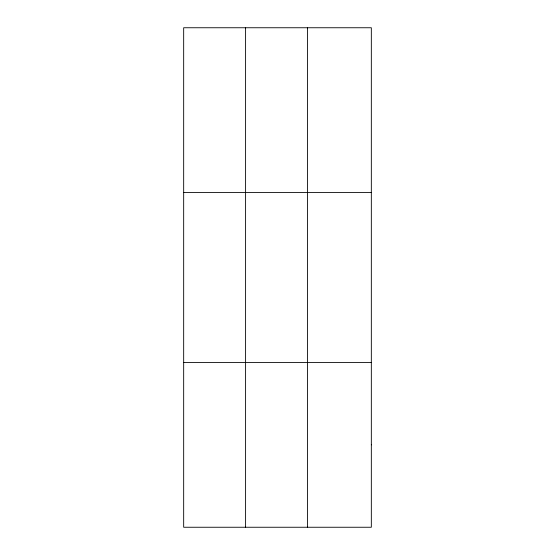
<?xml version="1.0" encoding="UTF-8"?>
<svg xmlns="http://www.w3.org/2000/svg" width="555" height="555" viewBox="0 0 555 555"><rect width="100%" height="100%" fill="white"/><g stroke="black" fill="none" stroke-linecap="round" stroke-linejoin="round"><path stroke-width="0.83" d="M245.594 27.75L245.594 527.25M307.525 27.75L307.525 527.25M183.67 192.585L371.33 192.585M183.67 362.415L371.33 362.415M371.33 444.833L371.33 527.25L183.67 527.25L183.67 27.75L371.33 27.75L371.33 444.833"/></g></svg>
